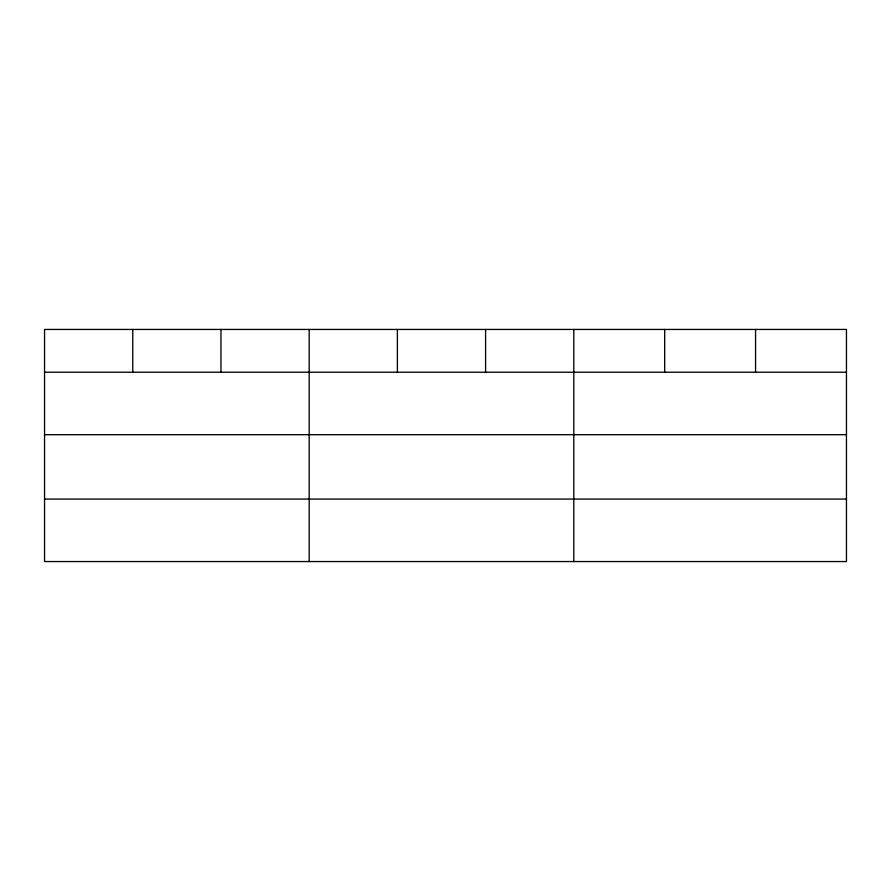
<?xml version="1.0" encoding="UTF-8"?>
<svg xmlns="http://www.w3.org/2000/svg" width="891" height="891" viewBox="0 0 891 891"><rect width="100%" height="100%" fill="white"/><g stroke="black" fill="none" stroke-linecap="round" stroke-linejoin="round"><path stroke-width="1.34" d="M846.45 434.697L846.45 329.447L44.55 329.447L44.55 561.553L846.45 561.553L846.45 434.697L44.55 434.697M44.55 372.226L846.45 372.226M44.55 499.071L846.45 499.071M755.568 329.447L755.568 372.226M664.686 329.447L664.686 372.226M573.804 329.447L573.804 561.553M485.595 329.447L485.595 372.226M397.386 329.447L397.386 372.226M309.177 329.447L309.177 561.553M220.968 329.447L220.968 372.226M132.759 329.447L132.759 372.226"/></g></svg>
